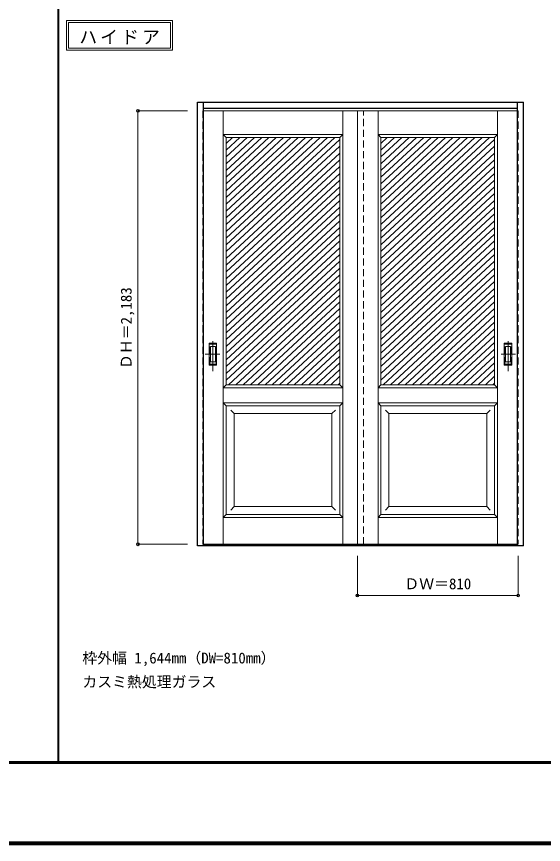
# Model space of a CAD drawing. Units: millimetres, scale not verified. Extents: x -6000 to 5700, y -4307 to 4175.
# Drawn here: x -2907 to -250, y -4205 to -36 of the extents above; entities that cross this region are included whole.
import ezdxf
from ezdxf.enums import TextEntityAlignment as Align

# ---------------------------------------------------------------- set-up
doc = ezdxf.new("R2010")
doc.units = ezdxf.units.MM
doc.header["$LTSCALE"] = 30
doc.header["$PDMODE"] = 32
doc.header["$PDSIZE"] = 15
doc.linetypes.add('CHAIN1', pattern=[8, 5, -1, 1, -1])
doc.linetypes.add('DASHED1', pattern=[1.8, 1.2, -0.6])
for name, color, linetype, lineweight in [('0-2_扉', 7, 'Continuous', 18), ('0-4_枠', 3, 'Continuous', 25), ('0-6_引手', 7, 'Continuous', 18), ('0-A_文字', 7, 'Continuous', 18), ('0-B_寸法', 7, 'Continuous', 9), ('0-C_ハッチ', 4, 'Continuous', 9), ('F-1_枠', 6, 'Continuous', 40)]:
    doc.layers.add(name, color=color, linetype=linetype, lineweight=lineweight)
doc.styles.add('ＭＳ ゴシック', font='')
doc.styles.get('ＭＳ ゴシック').set_extended_font_data('MS Gothic')

msp = doc.modelspace()

# ---------------------------------------------------------------- linework, layer by layer
at = {"layer": '0-2_扉', "color": 4, "linetype": 'DASHED1', "lineweight": 9}
for p, q in [((-1968, -510.25), (-1968, -2693.25)), ((-1965, -510.25), (-1968, -510.25)), ((-1188, -510.25), (-1188, -514.25)), ((-1158, -2693.25), (-1158, -510.25)), ((-1158, -510.25), (-1158, -514.25)), ((-381, -510.25), (-378, -510.25)), ((-378, -510.25), (-378, -2693.25)), ((-1968, -2693.25), (-1965, -2693.25)), ((-378, -2693.25), (-381, -2693.25))]:
    msp.add_line(p, q, dxfattribs=at)
at = {"layer": '0-2_扉'}
for p, q in [((-1158, -510.25), (-1965, -510.25)), ((-1864.5, -2693.25), (-1864.5, -510.25)), ((-1261.5, -2693.25), (-1261.5, -510.25)), ((-1188, -510.25), (-1188, -2693.25)), ((-1188, -510.25), (-381, -510.25)), ((-1084.5, -2693.25), (-1084.5, -510.25)), ((-481.5, -2693.25), (-481.5, -510.25)), ((-1276.5, -645.25), (-1849.5, -645.25)), ((-1849.5, -1890.25), (-1849.5, -645.25)), ((-1261.5, -630.25), (-1276.5, -645.25)), ((-1276.5, -1890.25), (-1276.5, -645.25)), ((-1084.5, -630.25), (-1069.5, -645.25)), ((-1069.5, -645.25), (-496.5, -645.25)), ((-1069.5, -1890.25), (-1069.5, -645.25)), ((-496.5, -1890.25), (-496.5, -645.25)), ((-1276.69, -828.25), (-1276.5, -828.25)), ((-1069.31, -828.25), (-1069.5, -828.25)), ((-1849.5, -1890.25), (-1276.5, -1890.25)), ((-1261.5, -1905.25), (-1276.5, -1890.25)), ((-1084.5, -1905.25), (-1069.5, -1890.25)), ((-496.5, -1890.25), (-1069.5, -1890.25)), ((-1261.5, -1980.25), (-1864.5, -1980.25)), ((-1849.5, -2543.25), (-1849.5, -1995.25)), ((-1261.5, -1980.25), (-1276.5, -1995.25)), ((-1276.5, -2543.25), (-1276.5, -1995.25)), ((-1084.5, -1980.25), (-1069.5, -1995.25)), ((-1084.5, -1980.25), (-481.5, -1980.25)), ((-1069.5, -2543.25), (-1069.5, -1995.25)), ((-496.5, -2543.25), (-496.5, -1995.25)), ((-1809.5, -2035.25), (-1827.18, -2017.57)), ((-1809.5, -2035.25), (-1316.5, -2035.25)), ((-1809.5, -2035.25), (-1809.5, -2503.25)), ((-1316.54, -2035.25), (-1298.86, -2017.57)), ((-1316.5, -2503.25), (-1316.5, -2035.25)), ((-1029.46, -2035.25), (-1047.14, -2017.57)), ((-536.5, -2035.25), (-1029.5, -2035.25)), ((-1029.5, -2503.25), (-1029.5, -2035.25)), ((-536.5, -2035.25), (-518.82, -2017.57)), ((-536.5, -2035.25), (-536.5, -2503.25)), ((-1809.5, -2503.25), (-1827.18, -2520.93)), ((-1809.5, -2503.25), (-1316.5, -2503.25)), ((-1316.5, -2503.25), (-1316.5, -2501.82)), ((-1316.5, -2503.25), (-1298.82, -2520.93)), ((-1276.5, -2543.25), (-1261.5, -2558.25)), ((-1069.5, -2543.25), (-1084.5, -2558.25)), ((-1029.5, -2503.25), (-1047.18, -2520.93)), ((-1029.5, -2503.25), (-1029.5, -2501.82)), ((-536.5, -2503.25), (-1029.5, -2503.25)), ((-536.5, -2503.25), (-518.82, -2520.93)), ((-1261.5, -2558.25), (-1864.5, -2558.25)), ((-1084.5, -2558.25), (-481.5, -2558.25)), ((-1158, -2693.25), (-1965, -2693.25)), ((-1188, -2693.25), (-381, -2693.25))]:
    msp.add_line(p, q, dxfattribs=at)
for points in [[(-1261.5, -630.25), (-1864.5, -630.25), (-1849.5, -645.25)], [(-1084.5, -630.25), (-481.5, -630.25), (-496.5, -645.25)], [(-1849.5, -1890.25), (-1864.5, -1905.25), (-1261.5, -1905.25)], [(-496.5, -1890.25), (-481.5, -1905.25), (-1084.5, -1905.25)], [(-1276.5, -1995.25), (-1849.5, -1995.25), (-1864.5, -1980.25)], [(-1069.5, -1995.25), (-496.5, -1995.25), (-481.5, -1980.25)], [(-1276.5, -2543.25), (-1849.5, -2543.25), (-1864.5, -2558.25)], [(-1069.5, -2543.25), (-496.5, -2543.25), (-481.5, -2558.25)]]:
    msp.add_lwpolyline(points, dxfattribs=at)
at = {"layer": '0-4_枠'}
for p, q in [((-1995, -2701.25), (-1995, -466.25)), ((-1995, -466.25), (-351, -466.25)), ((-1965, -2701.25), (-1965, -466.25)), ((-1965, -496.25), (-381, -496.25)), ((-381, -2692.71), (-381, -466.25)), ((-351, -2701.25), (-351, -466.25)), ((-1965, -2701.25), (-1995, -2701.25)), ((-381, -2698.25), (-1965, -2698.25)), ((-381, -2701.25), (-1965, -2701.25)), ((-381, -2701.25), (-381, -2693.05)), ((-351, -2701.25), (-381, -2701.25))]:
    msp.add_line(p, q, dxfattribs=at)
at = {"layer": '0-6_引手', "linetype": 'CHAIN1'}
for p, q in [((-1917, -1820.98), (-1917, -1650.13)), ((-429, -1820.98), (-429, -1650.13)), ((-1955.07, -1735.75), (-1882.56, -1735.75)), ((-390.93, -1735.75), (-463.44, -1735.75))]:
    msp.add_line(p, q, dxfattribs=at)
at = {"layer": '0-6_引手'}
for p, q in [((-1936, -1680.75), (-1898, -1680.75)), ((-1936, -1790.75), (-1936, -1680.75)), ((-1929.5, -1696.75), (-1904.5, -1696.75)), ((-1929.5, -1774.75), (-1929.5, -1696.75)), ((-1904.5, -1774.75), (-1904.5, -1696.75)), ((-1898, -1790.75), (-1898, -1680.75)), ((-410, -1680.75), (-448, -1680.75)), ((-448, -1790.75), (-448, -1680.75)), ((-416.5, -1696.75), (-441.5, -1696.75)), ((-441.5, -1774.75), (-441.5, -1696.75)), ((-416.5, -1774.75), (-416.5, -1696.75)), ((-410, -1790.75), (-410, -1680.75)), ((-1936, -1790.75), (-1898, -1790.75)), ((-1929.5, -1774.75), (-1904.5, -1774.75)), ((-410, -1790.75), (-448, -1790.75)), ((-416.5, -1774.75), (-441.5, -1774.75))]:
    msp.add_line(p, q, dxfattribs=at)
at = {"layer": '0-6_引手', "linetype": 'DASHED1'}
for p, q in [((-1901, -1786.75), (-1901, -1684.75)), ((-445, -1786.75), (-445, -1684.75)), ((-1933, -1786.75), (-1901, -1786.75)), ((-413, -1786.75), (-445, -1786.75))]:
    msp.add_line(p, q, dxfattribs=at)
for points in [[(-1933, -1786.75), (-1933, -1684.75), (-1901, -1684.75)], [(-413, -1786.75), (-413, -1684.75), (-445, -1684.75)]]:
    msp.add_lwpolyline(points, dxfattribs=at)
at = {"layer": '0-A_文字'}
for p, q in [((-2655, -55.5), (-2655, -205.5)), ((-2645, -65.5), (-2130.67, -65.5)), ((-2130.67, -65.5), (-2130.67, -195.5)), ((-2655, -205.5), (-2120.67, -205.5))]:
    msp.add_line(p, q, dxfattribs=at)
for points in [[(-2655, -55.5), (-2120.67, -55.5), (-2120.67, -205.5)], [(-2645, -65.5), (-2645, -195.5), (-2130.67, -195.5)]]:
    msp.add_lwpolyline(points, dxfattribs=at)
at = {"layer": '0-B_寸法', "color": 4}
for p, q in [((-2295, -510.25), (-2045, -510.25)), ((-2295, -510.25), (-2295, -2693.25)), ((-2295, -2693.25), (-2045, -2693.25)), ((-1188, -2951.25), (-1188, -2751.25)), ((-378, -2951.25), (-378, -2751.25)), ((-1188, -2951.25), (-378, -2951.25))]:
    msp.add_line(p, q, dxfattribs=at)
at = {"layer": '0-B_寸法'}
for p in [(-2295, -510.25), (-2295, -2693.25), (-1188, -2951.25), (-378, -2951.25)]:
    msp.add_point(p, dxfattribs=at)
at = {"layer": '0-C_ハッチ'}
for p, q in [((-1781.36, -645.25), (-1849.5, -708.35)), ((-1744.56, -645.25), (-1849.5, -742.42)), ((-1707.76, -645.25), (-1849.5, -776.49)), ((-1670.97, -645.25), (-1849.5, -810.56)), ((-1818.15, -645.25), (-1849.5, -674.28)), ((-1634.17, -645.25), (-1849.5, -844.63)), ((-1597.37, -645.25), (-1849.5, -878.7)), ((-1560.58, -645.25), (-1849.5, -912.77)), ((-1523.78, -645.25), (-1849.5, -946.84)), ((-1486.98, -645.25), (-1849.5, -980.92)), ((-1450.19, -645.25), (-1849.5, -1014.99)), ((-1413.39, -645.25), (-1849.5, -1049.06)), ((-1376.59, -645.25), (-1849.5, -1083.13)), ((-1339.79, -645.25), (-1849.5, -1117.2)), ((-1303, -645.25), (-1849.5, -1151.27)), ((-1276.5, -654.79), (-1849.5, -1185.34)), ((-1001.36, -645.25), (-1069.5, -708.35)), ((-964.56, -645.25), (-1069.5, -742.42)), ((-927.76, -645.25), (-1069.5, -776.49)), ((-890.97, -645.25), (-1069.5, -810.56)), ((-1038.15, -645.25), (-1069.5, -674.28)), ((-854.17, -645.25), (-1069.5, -844.63)), ((-817.37, -645.25), (-1069.5, -878.7)), ((-780.58, -645.25), (-1069.5, -912.77)), ((-743.78, -645.25), (-1069.5, -946.84)), ((-706.98, -645.25), (-1069.5, -980.92)), ((-670.19, -645.25), (-1069.5, -1014.99)), ((-633.39, -645.25), (-1069.5, -1049.06)), ((-596.59, -645.25), (-1069.5, -1083.13)), ((-559.79, -645.25), (-1069.5, -1117.2)), ((-523, -645.25), (-1069.5, -1151.27)), ((-496.5, -654.79), (-1069.5, -1185.34)), ((-1276.5, -688.86), (-1849.5, -1219.41)), ((-496.5, -688.86), (-1069.5, -1219.41)), ((-1276.5, -722.93), (-1849.5, -1253.48)), ((-496.5, -722.93), (-1069.5, -1253.48)), ((-1276.5, -757), (-1849.5, -1287.55)), ((-1276.5, -791.07), (-1849.5, -1321.63)), ((-496.5, -757), (-1069.5, -1287.55)), ((-496.5, -791.07), (-1069.5, -1321.63)), ((-1276.5, -825.14), (-1849.5, -1355.7)), ((-496.5, -825.14), (-1069.5, -1355.7)), ((-1276.5, -859.21), (-1849.5, -1389.77)), ((-496.5, -859.21), (-1069.5, -1389.77)), ((-1276.5, -893.28), (-1849.5, -1423.84)), ((-496.5, -893.28), (-1069.5, -1423.84)), ((-1276.5, -927.35), (-1849.5, -1457.91)), ((-496.5, -927.35), (-1069.5, -1457.91)), ((-1276.5, -961.43), (-1849.5, -1491.98)), ((-1276.5, -995.5), (-1849.5, -1526.05)), ((-496.5, -961.43), (-1069.5, -1491.98)), ((-496.5, -995.5), (-1069.5, -1526.05)), ((-1276.5, -1029.57), (-1849.5, -1560.12)), ((-496.5, -1029.57), (-1069.5, -1560.12)), ((-1276.5, -1063.64), (-1849.5, -1594.19)), ((-496.5, -1063.64), (-1069.5, -1594.19)), ((-1276.5, -1097.71), (-1849.5, -1628.27)), ((-496.5, -1097.71), (-1069.5, -1628.27)), ((-1276.5, -1131.78), (-1849.5, -1662.34)), ((-1276.5, -1165.85), (-1849.5, -1696.41)), ((-496.5, -1131.78), (-1069.5, -1662.34)), ((-496.5, -1165.85), (-1069.5, -1696.41)), ((-1276.5, -1199.92), (-1849.5, -1730.48)), ((-496.5, -1199.92), (-1069.5, -1730.48)), ((-1276.5, -1233.99), (-1849.5, -1764.55)), ((-496.5, -1233.99), (-1069.5, -1764.55)), ((-1276.5, -1268.06), (-1849.5, -1798.62)), ((-496.5, -1268.06), (-1069.5, -1798.62)), ((-1276.5, -1302.14), (-1849.5, -1832.69)), ((-496.5, -1302.14), (-1069.5, -1832.69)), ((-1276.5, -1336.21), (-1849.5, -1866.76)), ((-1276.5, -1370.28), (-1838.07, -1890.25)), ((-496.5, -1336.21), (-1069.5, -1866.76)), ((-496.5, -1370.28), (-1058.07, -1890.25)), ((-1276.5, -1404.35), (-1801.27, -1890.25)), ((-496.5, -1404.35), (-1021.27, -1890.25)), ((-1276.5, -1438.42), (-1764.48, -1890.25)), ((-496.5, -1438.42), (-984.48, -1890.25)), ((-1276.5, -1472.49), (-1727.68, -1890.25)), ((-496.5, -1472.49), (-947.68, -1890.25)), ((-1276.5, -1506.56), (-1690.88, -1890.25)), ((-1276.5, -1540.63), (-1654.09, -1890.25)), ((-496.5, -1506.56), (-910.88, -1890.25)), ((-496.5, -1540.63), (-874.09, -1890.25)), ((-1276.5, -1574.7), (-1617.29, -1890.25)), ((-496.5, -1574.7), (-837.29, -1890.25)), ((-1276.5, -1608.78), (-1580.49, -1890.25)), ((-496.5, -1608.78), (-800.49, -1890.25)), ((-1276.5, -1642.85), (-1543.7, -1890.25)), ((-496.5, -1642.85), (-763.7, -1890.25)), ((-1276.5, -1676.92), (-1506.9, -1890.25)), ((-496.5, -1676.92), (-726.9, -1890.25)), ((-1276.5, -1710.99), (-1470.1, -1890.25)), ((-1276.5, -1745.06), (-1433.31, -1890.25)), ((-496.5, -1710.99), (-690.1, -1890.25)), ((-496.5, -1745.06), (-653.31, -1890.25)), ((-1276.5, -1779.13), (-1396.51, -1890.25)), ((-496.5, -1779.13), (-616.51, -1890.25)), ((-1276.5, -1813.2), (-1359.71, -1890.25)), ((-496.5, -1813.2), (-579.71, -1890.25)), ((-1276.5, -1847.27), (-1322.92, -1890.25)), ((-496.5, -1847.27), (-542.92, -1890.25)), ((-1276.5, -1881.34), (-1286.12, -1890.25)), ((-496.5, -1881.34), (-506.12, -1890.25))]:
    msp.add_line(p, q, dxfattribs=at)
at = {"layer": 'F-1_枠'}
for p, q in [((-2695, -3790), (-2695, 4175)), ((5700, -3790), (-6000, -3790)), ((5700, -3795), (-6000, -3795)), ((5700, -4195), (-6000, -4195)), ((5700, -4200), (-6000, -4200)), ((5700, -4205), (-6000, -4205))]:
    msp.add_line(p, q, dxfattribs=at)

# ---------------------------------------------------------------- texts
at = {"layer": '0-A_文字', "style": 'ＭＳ ゴシック'}
for s, p in [('枠外幅 1,644mm（DW=810mm）', (-2575, -3310)), ('カスミ熱処理ガラス', (-2575, -3430))]:
    msp.add_text(s, height=54.99, dxfattribs=at).set_placement(p, align=Align.BOTTOM_LEFT)
at = {"layer": '0-A_文字', "insert": (-2590.34, -175.5), "char_height": 65.98, "attachment_point": 7, "style": 'ＭＳ ゴシック'}
msp.add_mtext('\\T1.17;ハイドア', dxfattribs=at)
at = {"layer": '0-B_寸法', "style": 'ＭＳ ゴシック'}
msp.add_text('ＤＨ＝2,183', height=54.99, rotation=90, dxfattribs=at).set_placement((-2310, -1811), align=Align.BOTTOM_LEFT)
msp.add_text('ＤＷ＝810', height=54.99, dxfattribs=at).set_placement((-951.75, -2936.25), align=Align.BOTTOM_LEFT)

doc.saveas('drawing.dxf')
